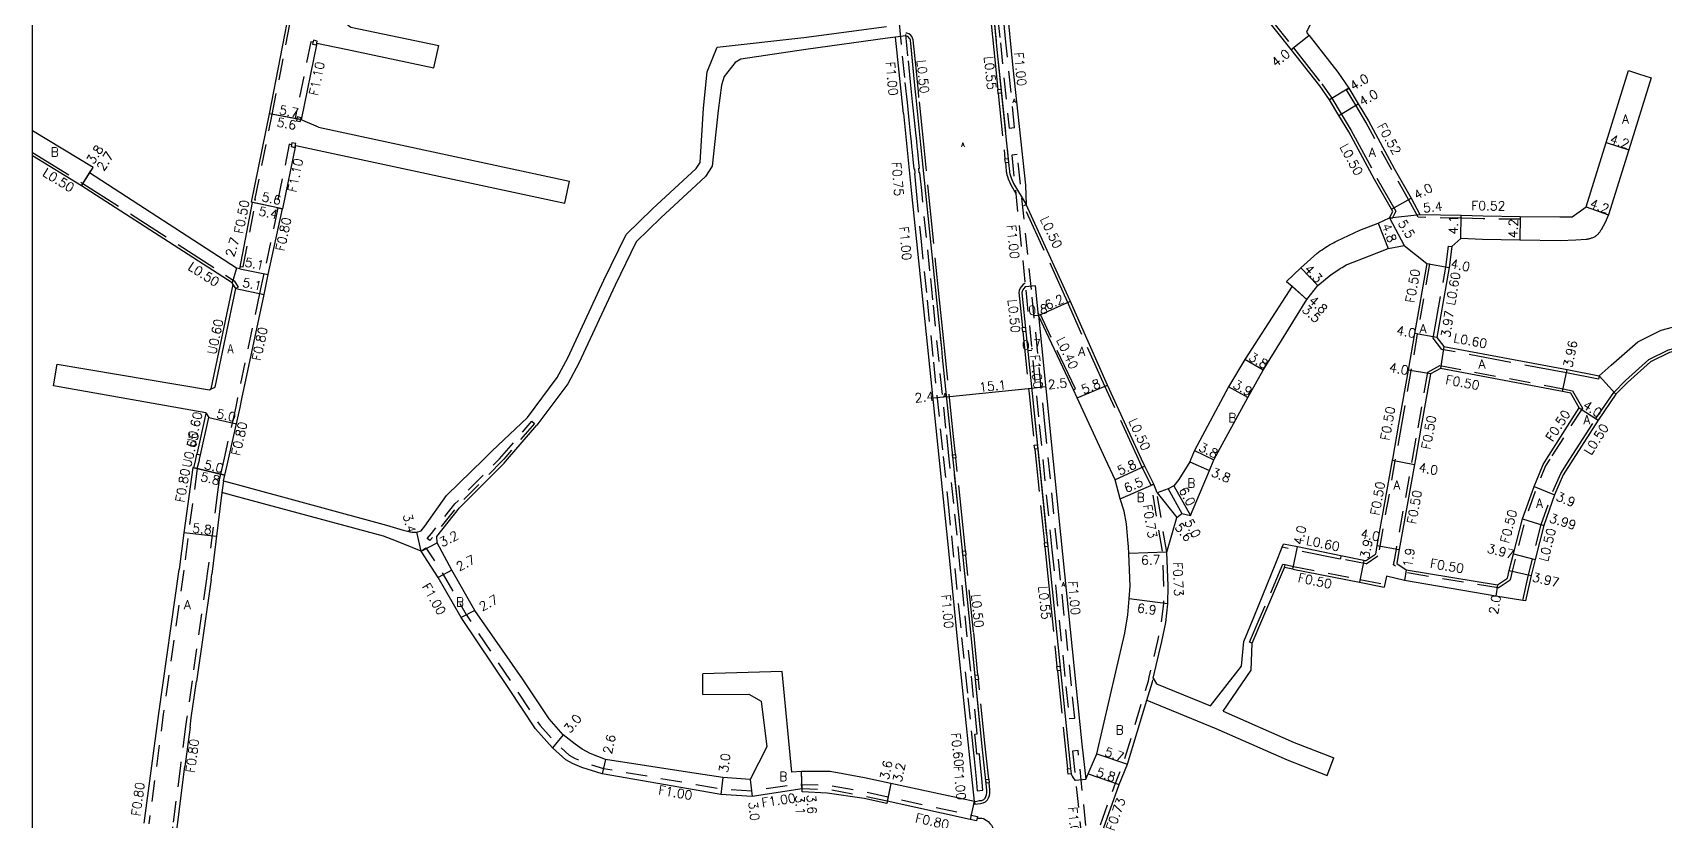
# Model space of a CAD drawing. Header units: metres. Extents: x -12000 to -11199, y -112201 to -111600.
# Drawn here: x -12000 to -11711.6, y -111910 to -111770.9 of the extents above; entities that cross this region are included whole.
import ezdxf

# ---------------------------------------------------------------- set-up
doc = ezdxf.new("R2010")
doc.units = ezdxf.units.M
doc.header["$LTSCALE"] = 2.5
doc.linetypes.add('22320', pattern=[2.5, 1.5, -1])
doc.linetypes.add('22330', pattern=[4, 3, -1])
for name, color, linetype in [('2101000', 175, 'Continuous'), ('2101001', 1, 'Continuous'), ('2102000', 4, 'Continuous'), ('2102001', 191, 'Continuous'), ('2213000', 3, 'Continuous'), ('2227000', 14, 'Continuous'), ('2231000', 4, 'Continuous'), ('2232000', 120, '22320'), ('2233000', 120, '22330'), ('2235000', 4, 'Continuous'), ('9107000', 139, 'Continuous'), ('9201100', 215, 'Continuous'), ('9201500', 222, 'Continuous'), ('9202100', 82, 'Continuous'), ('9202200', 82, 'Continuous'), ('9203500', 155, 'Continuous'), ('999', 7, 'Continuous')]:
    doc.layers.add(name, color=color, linetype=linetype)
doc.styles.add('Dm_Anotation', font='txt.shx', dxfattribs={"bigfont": 'pscdm.shx'})

msp = doc.modelspace()

# ---------------------------------------------------------------- linework, layer by layer
at = {"layer": '2101000'}
for points in [[(-11963.36, -111812.62), (-11961.14, -111800.89), (-11961.33, -111800.84), (-11958.13, -111785.24), (-11954.24, -111765.2), (-11954.54, -111765.14), (-11951.84, -111751.84), (-11951.15, -111751.98)], [(-11825.74, -111765.47), (-11827.86, -111765.71), (-11826.73, -111777.11), (-11824.52, -111797.82), (-11824.37, -111801.24)], [(-11778.36, -111814.82), (-11775.84, -111812.45), (-11773.04, -111809.91), (-11772.73, -111809.68), (-11772.41, -111809.45), (-11772.09, -111809.23), (-11771.76, -111809.02), (-11771.43, -111808.81), (-11771.1, -111808.6), (-11770.77, -111808.4), (-11770.43, -111808.2), (-11770.09, -111808.01), (-11769.75, -111807.82), (-11769.41, -111807.64), (-11765.42, -111805.81), (-11762.15, -111804.55), (-11760.17, -111803.63), (-11759.6, -111802.46), (-11762.83, -111796.82), (-11767.38, -111788.43), (-11769.12, -111785.5), (-11770.77, -111782.75), (-11772.5, -111780.26), (-11777.55, -111773.87), (-11783.11, -111766.9)], [(-11773.91, -111768.84), (-11774.86, -111770.83), (-11774.43, -111771.37), (-11774.39, -111771.41), (-11769.29, -111777.87), (-11767.33, -111780.7), (-11765.69, -111783.46), (-11763.9, -111786.45), (-11759.33, -111794.89), (-11756.34, -111800.1), (-11754.8, -111802.99), (-11747.48, -111803.16), (-11743.61, -111803.25), (-11737.07, -111803.34), (-11730.07, -111803.44), (-11727.85, -111803.41), (-11725.43, -111801.63), (-11721.85, -111790.32), (-11717.93, -111777.59)], [(-11949.76, -111772.73), (-11952.53, -111786.28), (-11952.63, -111786.26)], [(-11833.52, -111906.67), (-11834.36, -111898.98), (-11836.4, -111879.21), (-11838.04, -111862.43), (-11841.99, -111824.19), (-11843.51, -111809.49), (-11844.59, -111799.33), (-11845.99, -111785.17), (-11846.09, -111785.19), (-11847.5, -111771.69), (-11848.9, -111771.85)], [(-11713.93, -111778.86), (-11717.85, -111791.6), (-11721.48, -111803.05), (-11722.12, -111804.56), (-11722.69, -111805.63), (-11722.7, -111805.65), (-11722.77, -111805.75), (-11722.85, -111805.86), (-11722.92, -111805.96), (-11722.99, -111806.07), (-11723.07, -111806.17), (-11723.15, -111806.27), (-11723.23, -111806.37), (-11723.31, -111806.47), (-11723.4, -111806.56), (-11723.49, -111806.65), (-11723.58, -111806.74), (-11723.68, -111806.81), (-11723.78, -111806.89), (-11723.9, -111806.96), (-11724.01, -111807.03), (-11724.13, -111807.08), (-11724.25, -111807.13), (-11724.38, -111807.18), (-11724.5, -111807.22), (-11724.63, -111807.26), (-11724.75, -111807.29), (-11724.88, -111807.33), (-11725.01, -111807.36), (-11725.14, -111807.38), (-11725.27, -111807.41), (-11725.4, -111807.44), (-11727.25, -111807.55), (-11730.02, -111807.64), (-11737.13, -111807.54), (-11743.73, -111807.45), (-11747.57, -111807.26), (-11749.12, -111808.68), (-11749.64, -111812.39), (-11751.8, -111824.71), (-11750.58, -111826.3), (-11728.77, -111830.39), (-11723.12, -111831.49)], [(-11963.36, -111812.62), (-11963.94, -111812.5), (-11989.92, -111795.66), (-11989.32, -111794.74), (-12000, -111788.21)], [(-11991.38, -111797.93), (-12000, -111792.67)], [(-11953.56, -111790.82), (-11955.86, -111802.02)], [(-11967.76, -111833.5), (-11964.09, -111816.09), (-11964.55, -111815.37), (-11964.74, -111815.08), (-11991.38, -111797.93)], [(-11965.36, -111846.23), (-11963.33, -111837.13), (-11963, -111835.56), (-11959.1, -111817.14), (-11958.36, -111813.62), (-11955.86, -111802.02)], [(-11803.98, -111846.23), (-11810.03, -111833.14), (-11816.6, -111818.25), (-11824.37, -111801.24)], [(-11791.17, -111846.23), (-11785.21, -111835.36), (-11782.47, -111830.51), (-11774.78, -111818.03), (-11772.86, -111815.54), (-11770.48, -111813.63), (-11770.21, -111813.44), (-11769.94, -111813.25), (-11769.67, -111813.06), (-11769.39, -111812.88), (-11769.11, -111812.7), (-11768.83, -111812.52), (-11768.55, -111812.35), (-11768.26, -111812.19), (-11767.98, -111812.03), (-11767.68, -111811.87), (-11767.62, -111811.84), (-11763.7, -111810.29), (-11760.42, -111809.03), (-11757.56, -111808.47)], [(-11757.56, -111808.47), (-11753.57, -111811.64), (-11755.74, -111824.02), (-11756.87, -111830.49), (-11758.55, -111840.03), (-11759.66, -111846.23)], [(-11778.36, -111814.82), (-11777.39, -111815.69), (-11785.76, -111828.6), (-11788.61, -111833.44), (-11794.65, -111844.67), (-11795.28, -111846.23)], [(-11822.23, -111820.86), (-11818.32, -111859.55), (-11814.56, -111896.55), (-11813.82, -111902.73)], [(-11810.37, -111846.23), (-11815.37, -111835.39), (-11816.05, -111833.96), (-11822.23, -111820.86)], [(-11732.43, -111846.23), (-11726.65, -111837.18), (-11728.14, -111834.58), (-11729.57, -111834.27), (-11751.18, -111830.22), (-11752.93, -111831.18), (-11754.61, -111840.75), (-11755.59, -111846.23)], [(-11720.14, -111834.76), (-11723.28, -111839.34), (-11727.68, -111846.23)], [(-11970.48, -111846.23), (-11970.32, -111845.46), (-11968.84, -111838.88)], [(-11727.68, -111846.23), (-11729.45, -111848.99), (-11731, -111852.51), (-11732.87, -111857.94), (-11734.41, -111863.95), (-11735.12, -111866.75), (-11736.11, -111871.27), (-11736.61, -111871.19), (-11741.39, -111870.4)], [(-11777.23, -111865.65), (-11778.72, -111865.34)], [(-11968.47, -111867.48), (-11971.03, -111885.51)], [(-11777.23, -111865.65), (-11765.48, -111867.97), (-11761.1, -111868.83)], [(-11741.39, -111870.4), (-11757.5, -111867.65), (-11760.71, -111866.87), (-11761.1, -111868.83)], [(-11972.16, -111893.56), (-11973.08, -111900.51)], [(-11974.86, -111913.78), (-11974.46, -111911.27), (-11973.08, -111900.51)]]:
    msp.add_lwpolyline(points, dxfattribs=at)
at = {"layer": '2101000', "flags": 128}
for points in [[(-11971.66, -111847.69), (-11973.27, -111859.24), (-11974.08, -111865.72)], [(-11971.66, -111847.69), (-11971.52, -111847.73), (-11970.89, -111847.88), (-11970.52, -111846.43), (-11970.48, -111846.23)], [(-11966.26, -111850.03), (-11965.6, -111847.29), (-11965.36, -111846.23)], [(-11813.82, -111902.73), (-11811.88, -111898.3), (-11808.55, -111883.77), (-11806.93, -111876.97), (-11806.4, -111873.75), (-11806.18, -111870.87), (-11806.01, -111868.68), (-11806.24, -111862.89), (-11806.3, -111861.71), (-11806.39, -111860.45), (-11806.63, -111857.63), (-11807.08, -111855.4), (-11807.76, -111853.23), (-11808.68, -111849.89), (-11810.37, -111846.23)], [(-11801.26, -111852.17), (-11801.8, -111850.63), (-11803.42, -111847.46), (-11803.98, -111846.23)], [(-11795.28, -111846.23), (-11795.48, -111846.72), (-11797.39, -111849.84), (-11798.31, -111850.93), (-11799.28, -111851.46), (-11801.26, -111852.17)], [(-11799.54, -111862.68), (-11797.73, -111856.52), (-11796.86, -111855.83), (-11795.36, -111856.16), (-11791.98, -111848.2), (-11791.23, -111846.33), (-11791.17, -111846.23)], [(-11759.66, -111846.23), (-11759.69, -111846.43), (-11762.39, -111861.5), (-11762.66, -111863.03)], [(-11755.59, -111846.23), (-11755.75, -111847.14), (-11758.45, -111862.2), (-11758.75, -111863.87), (-11758.89, -111864.66), (-11757.23, -111865.78), (-11741.05, -111868.43)], [(-11739.31, -111867.26), (-11738.99, -111865.87), (-11738.25, -111862.96), (-11736.68, -111856.77), (-11734.61, -111851.03), (-11733.02, -111847.15), (-11732.43, -111846.23)], [(-11966.26, -111850.03), (-11963.87, -111850.69), (-11937.47, -111857.87), (-11934.5, -111858.76), (-11932.96, -111859.15), (-11932.09, -111859.14), (-11931.34, -111858.88)], [(-11966.53, -111852.13), (-11968.33, -111866.53)], [(-11882.73, -111904.69), (-11899.32, -111901.83), (-11902.95, -111900.7), (-11904.55, -111900), (-11905.77, -111899.31), (-11908.13, -111897.21), (-11911.11, -111893.86), (-11915.85, -111886.76), (-11924.23, -111874.21), (-11928.3, -111867.1), (-11931.32, -111862.45), (-11934.83, -111861.07), (-11936.45, -111860.41), (-11937.96, -111859.81), (-11964.43, -111852.71), (-11966.53, -111852.13)], [(-11882.73, -111901.75), (-11898.72, -111899.3), (-11901.44, -111898.23), (-11902.85, -111897.47), (-11904.13, -111896.58), (-11906.21, -111894.91), (-11908.68, -111892.11), (-11913.39, -111885.05), (-11921.85, -111872.93), (-11925.91, -111865.85), (-11928.48, -111860.98)], [(-11764.4, -111864.21), (-11768.75, -111863.31), (-11776.43, -111861.73), (-11778.89, -111861.22)], [(-11801.93, -111884.89), (-11800.4, -111878.46), (-11799.73, -111875.08), (-11799.34, -111871.76), (-11799.31, -111868.62), (-11799.54, -111862.68)], [(-11764.4, -111864.21), (-11762.66, -111863.03)], [(-11980.26, -111910.53), (-11977.7, -111891.15), (-11974.08, -111865.72)], [(-11968.47, -111867.48), (-11968.33, -111866.53)], [(-11741.05, -111868.43), (-11739.31, -111867.26)], [(-11972.16, -111893.56), (-11971.95, -111891.93), (-11971.03, -111885.51)], [(-11812.45, -111916.25), (-11807.93, -111903.69), (-11806.46, -111900.07), (-11803.05, -111888.78)], [(-11873.15, -111902.83), (-11878.01, -111902.47), (-11882.73, -111901.75)], [(-11833.52, -111906.67), (-11848.29, -111903.51), (-11852.96, -111902.52), (-11859.06, -111901.41), (-11864.11, -111901.39), (-11865.81, -111901.5)], [(-11833.17, -111910.12), (-11834.26, -111909.89), (-11848.95, -111906.64), (-11849.04, -111907.03), (-11853.02, -111906.19), (-11859.56, -111905.19), (-11863.96, -111904.98), (-11863.98, -111904.48), (-11872.8, -111905.81), (-11878.37, -111905.44), (-11882.73, -111904.69)]]:
    msp.add_lwpolyline(points, dxfattribs=at)
at = {"layer": '2101001'}
msp.add_lwpolyline([(-11717.93, -111777.59), (-11716.16, -111778.15), (-11713.93, -111778.86)], dxfattribs=at)
at = {"layer": '2102000'}
for points in [[(-11948.46, -111766.35), (-11943.76, -111769.9), (-11928.23, -111773.17)], [(-11882.73, -111794.91), (-11882.71, -111794.89), (-11882.02, -111793.81), (-11881.42, -111784.24), (-11880.76, -111777.81), (-11878.99, -111773.46), (-11863.66, -111771.73), (-11849.07, -111769.79)], [(-11949.76, -111772.73), (-11949.75, -111772.73), (-11944.32, -111773.87), (-11929.06, -111777.09)], [(-11848.9, -111771.85), (-11863.36, -111773.87), (-11874.82, -111775.56), (-11875.8, -111776.17), (-11877.78, -111778.65), (-11878.25, -111780.18), (-11878.84, -111784.67), (-11879.9, -111794.5), (-11881.04, -111796.29), (-11882.73, -111797.84)], [(-11949.47, -111787.61), (-11905.12, -111797.1)], [(-11953.56, -111790.82), (-11953.48, -111790.84), (-11905.96, -111801.01)], [(-11912.55, -111838.85), (-11907.26, -111831.78), (-11905.41, -111828.31), (-11899.01, -111814.59), (-11895.07, -111806.55), (-11890.45, -111802.02), (-11882.73, -111794.91)], [(-11882.73, -111797.84), (-11888.96, -111803.59), (-11893.3, -111807.83), (-11897.06, -111815.52), (-11903.48, -111829.27), (-11905.43, -111832.94), (-11910.9, -111840.24)], [(-11723.12, -111831.49), (-11720.97, -111829.6), (-11716.3, -111825.49), (-11712.16, -111823.44), (-11709.24, -111822.65)], [(-11708.48, -111826.82), (-11710.68, -111827.4), (-11714.05, -111829.06), (-11718.11, -111832.67), (-11720.14, -111834.76)], [(-11995.65, -111829.42), (-11968.76, -111833.97), (-11968.44, -111833.82), (-11967.76, -111833.5)], [(-11969.4, -111838.05), (-11996.34, -111833.25)], [(-11969.4, -111838.05), (-11968.84, -111838.88)], [(-11920.26, -111846.23), (-11918.83, -111844.84), (-11912.55, -111838.85)], [(-11916.07, -111846.23), (-11910.9, -111840.24)]]:
    msp.add_lwpolyline(points, dxfattribs=at)
at = {"layer": '2102000', "flags": 128}
for points in [[(-11949.47, -111787.61), (-11952.63, -111786.26)], [(-11931.34, -111858.88), (-11930.7, -111858.09), (-11926.84, -111852.62), (-11920.26, -111846.23)], [(-11928.48, -111860.98), (-11928.54, -111859.87), (-11924.53, -111854.83), (-11916.67, -111846.92), (-11916.07, -111846.23)], [(-11791.78, -111889.81), (-11786.33, -111882.76), (-11785.92, -111878.43), (-11784.11, -111874.03), (-11780.26, -111864.58), (-11779.12, -111861.79), (-11778.89, -111861.22)], [(-11789.55, -111890.72), (-11784.61, -111883.51), (-11784.44, -111878.74), (-11782.72, -111874.72), (-11778.72, -111865.34)], [(-11865.81, -111901.5), (-11867.52, -111883.73), (-11881.55, -111884.12)], [(-11801.93, -111884.89), (-11801.38, -111885.88), (-11791.78, -111889.81)], [(-11881.53, -111887.78), (-11873.38, -111887.75), (-11871.22, -111888.97), (-11870.24, -111897.01), (-11873.15, -111902.83)], [(-11803.05, -111888.78), (-11790.85, -111893.78), (-11778.28, -111899.33), (-11771.21, -111902.08)], [(-11789.55, -111890.72), (-11777, -111896.26), (-11770.01, -111898.99)]]:
    msp.add_lwpolyline(points, dxfattribs=at)
at = {"layer": '2102001'}
for points in [[(-11929.06, -111777.09), (-11928.23, -111773.17)], [(-11905.96, -111801.01), (-11905.12, -111797.1)], [(-11996.34, -111833.25), (-11995.65, -111829.42)]]:
    msp.add_lwpolyline(points, dxfattribs=at)
at = {"layer": '2102001', "flags": 128}
for points in [[(-11881.53, -111887.78), (-11881.55, -111884.12)], [(-11771.21, -111902.08), (-11770.01, -111898.99)]]:
    msp.add_lwpolyline(points, dxfattribs=at)
at = {"layer": '2213000'}
for points in [[(-11830.19, -111767.62), (-11829.56, -111773.86), (-11827.45, -111794.43), (-11827.36, -111795.38), (-11827.35, -111795.49), (-11827.33, -111795.61), (-11827.27, -111795.83), (-11827.16, -111796.16), (-11827.03, -111796.54), (-11826.6, -111797.55), (-11824.37, -111801.24), (-11824.37, -111801.24)], [(-11833.52, -111906.67), (-11833.06, -111906.61), (-11832.61, -111906.54), (-11832.21, -111906.49), (-11831.89, -111906.35), (-11831.66, -111906.08), (-11831.5, -111905.82), (-11831.38, -111905.52), (-11831.32, -111905.17), (-11831.32, -111904.68), (-11832.15, -111896.95), (-11834.19, -111876.79), (-11836.05, -111858.38), (-11837.73, -111842.28), (-11839.16, -111828.3), (-11839.32, -111826.6), (-11840.19, -111818.16), (-11843.01, -111790.63), (-11843.85, -111782.4), (-11843.92, -111781.36), (-11844.1, -111779.62), (-11844.85, -111772.25), (-11844.91, -111772.07), (-11845.04, -111771.85), (-11845.19, -111771.68), (-11845.37, -111771.57), (-11845.63, -111771.47)], [(-11824.5, -111815.79), (-11824.58, -111815.8), (-11824.86, -111816.12), (-11825, -111816.3), (-11825.12, -111816.57), (-11825.17, -111816.82), (-11823.35, -111834.65), (-11819.8, -111869.16), (-11816.57, -111900.85), (-11816.44, -111901.81), (-11816.38, -111901.98), (-11816.32, -111902.11), (-11816.26, -111902.21), (-11816.06, -111902.54), (-11815.77, -111902.94), (-11815.65, -111902.93)]]:
    msp.add_lwpolyline(points, dxfattribs=at)
at = {"layer": '2227000'}
for points in [[(-11830.19, -111767.62), (-11829.71, -111772.37)], [(-11844.1, -111779.62), (-11844.8, -111772.75)], [(-11829.33, -111776.07), (-11828.07, -111788.38)], [(-11827.76, -111791.38), (-11827.45, -111794.43)], [(-11825.17, -111816.82), (-11823.35, -111834.65), (-11820.77, -111859.73)], [(-11839.32, -111826.6), (-11839.53, -111824.61)], [(-11836.19, -111857.08), (-11837.03, -111849.01)], [(-11832.49, -111893.57), (-11834.19, -111876.79)], [(-11817.91, -111887.7), (-11817.4, -111892.72)]]:
    msp.add_lwpolyline(points, dxfattribs=at)
at = {"layer": '2231000'}
for points in [[(-11968.44, -111833.82), (-11964.55, -111815.37)], [(-11970.9, -111845.34), (-11969.3, -111838.19)], [(-11971.14, -111846.23), (-11970.95, -111845.33), (-11970.9, -111845.34), (-11970.32, -111845.46)]]:
    msp.add_lwpolyline(points, dxfattribs=at)
at = {"layer": '2231000', "flags": 128}
msp.add_lwpolyline([(-11970.89, -111847.88), (-11971.52, -111847.73), (-11971.16, -111846.28), (-11971.14, -111846.23)], dxfattribs=at)
at = {"layer": '2232000'}
for points in [[(-11963.27, -111812.18), (-11962.78, -111812.27), (-11960.56, -111800.5), (-11960.74, -111800.46), (-11957.64, -111785.34), (-11953.66, -111764.81), (-11953.95, -111764.75), (-11951.45, -111752.43), (-11950.76, -111752.57), (-11950.38, -111750.7)], [(-11846.85, -111769.27), (-11846.28, -111775.07), (-11845.81, -111779.71), (-11845.44, -111783.24), (-11845.05, -111786.96), (-11844.88, -111788.7), (-11844.73, -111790.17), (-11844.65, -111791.05), (-11844.56, -111791.99), (-11844.34, -111793.91), (-11844.23, -111794.93), (-11844.12, -111794.92), (-11844.05, -111795.76), (-11844.15, -111795.77), (-11843.85, -111798.87), (-11843.02, -111807.17), (-11842.4, -111813.08), (-11841.88, -111818.16), (-11840.78, -111829.07), (-11840.17, -111834.94), (-11839.56, -111840.87), (-11839.04, -111845.73), (-11838.18, -111854.17), (-11837.6, -111859.78), (-11837.02, -111865.51), (-11836.33, -111872.31), (-11835.79, -111877.72), (-11835.16, -111883.8), (-11834.68, -111888.4), (-11834.09, -111894.22), (-11833.79, -111897.01), (-11833.58, -111899.15), (-11833.23, -111902.71), (-11833.02, -111904.8), (-11832.02, -111904.7), (-11832.23, -111902.61), (-11832.59, -111899.05), (-11832.66, -111898.3), (-11833.08, -111898.34), (-11833.22, -111896.95), (-11833.45, -111894.77), (-11833.03, -111894.75), (-11833.1, -111894.12), (-11833.68, -111888.3), (-11834.17, -111883.7), (-11834.8, -111877.62), (-11835.34, -111872.21), (-11836.03, -111865.41), (-11836.6, -111859.68), (-11837.18, -111854.07), (-11838.04, -111845.63), (-11838.56, -111840.77), (-11839.17, -111834.83), (-11839.79, -111828.97), (-11840.88, -111818.06), (-11841.4, -111812.98), (-11842.03, -111807.07), (-11842.85, -111798.77), (-11843.16, -111795.67), (-11843.28, -111795.68), (-11843.35, -111794.85), (-11843.24, -111794.83), (-11843.34, -111793.8), (-11843.56, -111791.88), (-11843.66, -111790.95), (-11843.73, -111790.07), (-11843.89, -111788.6), (-11844.06, -111786.86), (-11844.45, -111783.13), (-11844.82, -111779.61), (-11845.29, -111774.97), (-11845.86, -111769.17)], [(-11950.44, -111772.59), (-11950.84, -111772.51), (-11953.61, -111786.08), (-11953.32, -111786.13)], [(-11737.07, -111803.34), (-11737.08, -111803.86), (-11743.62, -111803.77), (-11747.49, -111803.68), (-11755.12, -111803.51), (-11756.79, -111800.36), (-11759.78, -111795.15), (-11764.36, -111786.71), (-11766.13, -111783.72), (-11767.77, -111780.98), (-11767.78, -111780.97), (-11767.33, -111780.7)], [(-11954.25, -111790.68), (-11954.64, -111790.6), (-11956.93, -111801.79), (-11955.86, -111802.02)], [(-11956.64, -111801.85), (-11959.14, -111813.45), (-11959.88, -111816.98), (-11963.78, -111835.39), (-11964.11, -111836.96), (-11966.14, -111846.05), (-11966.38, -111847.11), (-11967.05, -111849.88), (-11967.33, -111852.03), (-11969.13, -111866.43), (-11969.26, -111867.37), (-11971.83, -111885.39), (-11972.74, -111891.82), (-11972.96, -111893.46), (-11973.88, -111900.41), (-11975.25, -111911.15), (-11975.65, -111913.66), (-11976.14, -111916.72)], [(-11753.57, -111811.64), (-11753.07, -111811.73), (-11755.25, -111824.1), (-11756.38, -111830.58), (-11758.05, -111840.12), (-11759.15, -111846.23)], [(-11755.1, -111840.67), (-11753.38, -111830.86), (-11751.26, -111829.7), (-11729.47, -111833.78), (-11727.81, -111834.13), (-11726.07, -111837.2), (-11731.84, -111846.23)], [(-11917.53, -111846.23), (-11917.48, -111846.17), (-11911.74, -111839.54), (-11911.29, -111839.93)], [(-11911.29, -111839.93), (-11916.73, -111846.23)], [(-11756.1, -111846.23), (-11755.1, -111840.67)], [(-11778.72, -111865.34), (-11778.62, -111864.85), (-11777.14, -111865.16), (-11765.39, -111867.47), (-11761, -111868.34)]]:
    msp.add_lwpolyline(points, dxfattribs=at)
for points in [[(-11829.43, -111768), (-11828.95, -111772.68), (-11827.42, -111787.77), (-11826.43, -111787.67), (-11827.97, -111772.58), (-11828.45, -111767.9)], [(-11815.79, -111891.95), (-11816.37, -111886.26), (-11818.86, -111862.12), (-11821.09, -111839.98), (-11823.45, -111816.28), (-11825.97, -111792.41), (-11826.95, -111792.51), (-11824.44, -111816.39), (-11822.08, -111840.08), (-11819.85, -111862.22), (-11817.36, -111886.37), (-11816.77, -111892.05)], [(-11806.91, -111978.77), (-11807.99, -111968.11), (-11810.92, -111939.31), (-11812.55, -111923.37), (-11815.2, -111897.7), (-11816.18, -111897.81), (-11813.54, -111923.47), (-11811.91, -111939.41), (-11808.98, -111968.21), (-11807.89, -111978.87)]]:
    msp.add_lwpolyline(points, close=True, dxfattribs=at)
at = {"layer": '2232000', "flags": 128}
for points in [[(-11970.89, -111847.88), (-11972.47, -111859.35), (-11973.28, -111865.82)], [(-11916.73, -111846.23), (-11917.04, -111846.58), (-11924.9, -111854.5), (-11929.05, -111859.71), (-11929.81, -111860.6), (-11930.27, -111860.21), (-11929.51, -111859.33), (-11925.35, -111854.1), (-11917.53, -111846.23)], [(-11759.15, -111846.23), (-11759.2, -111846.52), (-11761.89, -111861.59), (-11762.2, -111863.32)], [(-11740.93, -111868.96), (-11757.42, -111866.25), (-11759.44, -111864.89), (-11759.24, -111863.79), (-11758.94, -111862.11), (-11756.25, -111847.05), (-11756.1, -111846.23)], [(-11731.84, -111846.23), (-11732.57, -111847.38), (-11734.14, -111851.21), (-11736.21, -111856.92), (-11737.77, -111863.08), (-11738.51, -111865.99), (-11738.86, -111867.56)], [(-11966.26, -111850.03), (-11966.53, -111852.13)], [(-11812.45, -111916.25), (-11813.13, -111916), (-11808.61, -111903.43), (-11807.15, -111899.82), (-11803.75, -111888.57), (-11802.79, -111885.37), (-11802.64, -111884.72), (-11801.11, -111878.3), (-11800.45, -111874.96), (-11800.07, -111871.71), (-11800.04, -111868.63), (-11800.27, -111862.75), (-11801.99, -111852.29), (-11801.26, -111852.17)], [(-11799.54, -111862.68), (-11801.26, -111852.17)], [(-11931.32, -111862.45), (-11930.48, -111861.9), (-11927.44, -111866.58), (-11923.38, -111873.68), (-11915.02, -111886.21), (-11910.32, -111893.25), (-11907.42, -111896.5), (-11905.18, -111898.49), (-11904.1, -111899.11), (-11902.6, -111899.76), (-11899.08, -111900.86), (-11882.73, -111903.68)], [(-11764.29, -111864.74), (-11768.85, -111863.8)], [(-11764.29, -111864.74), (-11762.2, -111863.32)], [(-11973.28, -111865.82), (-11976.9, -111891.26), (-11979.47, -111910.62)], [(-11740.93, -111868.96), (-11738.86, -111867.56)], [(-11803.05, -111888.78), (-11802.08, -111885.56), (-11801.93, -111884.89)], [(-11882.73, -111903.68), (-11878.26, -111904.45), (-11872.85, -111904.8), (-11864.13, -111903.49), (-11864.1, -111903.69)], [(-11863.98, -111904.48), (-11864.1, -111903.69), (-11864.03, -111903.68), (-11859.28, -111903.81), (-11853.42, -111904.88), (-11848.78, -111905.86), (-11834.09, -111909.11), (-11833, -111909.34), (-11833.17, -111910.12)], [(-11848.95, -111906.64), (-11853.58, -111905.67), (-11859.36, -111904.6), (-11863.98, -111904.48)]]:
    msp.add_lwpolyline(points, dxfattribs=at)
at = {"layer": '2233000'}
for points in [[(-11789.03, -111760.46), (-11788.72, -111760.07), (-11786.33, -111761.97), (-11782.71, -111766.59), (-11777.16, -111773.55), (-11772.1, -111779.96), (-11770.35, -111782.47), (-11768.69, -111785.25), (-11766.95, -111788.18), (-11762.39, -111796.58), (-11759.04, -111802.44), (-11759.67, -111803.74), (-11760.17, -111803.63)], [(-11827.86, -111765.71), (-11827.9, -111765.36), (-11828.46, -111765.43), (-11828.71, -111765.47), (-11828.96, -111765.52), (-11829.2, -111765.6), (-11829.41, -111765.7), (-11829.62, -111765.82), (-11829.78, -111765.94), (-11829.97, -111766.11), (-11830.12, -111766.28), (-11830.26, -111766.44), (-11830.4, -111766.64), (-11830.58, -111767.01), (-11830.69, -111767.3), (-11830.74, -111767.61), (-11830.1, -111773.92), (-11829.38, -111780.92)], [(-11836.89, -111845.39), (-11837.22, -111842.23), (-11838.65, -111828.25), (-11838.81, -111826.56), (-11838.99, -111824.82), (-11839.68, -111818.11), (-11841, -111805.26), (-11842.5, -111790.58), (-11843.34, -111782.35), (-11843.41, -111781.31), (-11843.59, -111779.57), (-11843.79, -111777.67), (-11844.34, -111772.14), (-11844.45, -111771.85), (-11844.62, -111771.55), (-11844.85, -111771.29), (-11845.14, -111771.1), (-11845.51, -111770.97), (-11845.68, -111770.98)], [(-11829.31, -111781.64), (-11828.13, -111793.16)], [(-12000, -111792.08), (-11991.11, -111797.51), (-11964.38, -111814.72), (-11964.13, -111815.1), (-11963.67, -111815.82), (-11964.09, -111816.09)], [(-11828.05, -111793.89), (-11827.99, -111794.48), (-11827.91, -111795.43), (-11827.89, -111795.57), (-11827.86, -111795.73), (-11827.79, -111795.98), (-11827.68, -111796.33), (-11827.54, -111796.74), (-11827.1, -111797.76), (-11826.23, -111799.33)], [(-11804.53, -111846.23), (-11810.49, -111833.34), (-11817.06, -111818.46), (-11824.82, -111801.45), (-11824.37, -111801.24)], [(-11723.12, -111831.49), (-11723.23, -111832.08), (-11728.88, -111830.98), (-11750.92, -111826.84), (-11752.43, -111824.86), (-11750.23, -111812.3), (-11749.71, -111808.6), (-11749.12, -111808.68)], [(-11824.57, -111815.12), (-11824.89, -111815.4), (-11825.25, -111815.8), (-11825.43, -111816.04), (-11825.6, -111816.42), (-11825.68, -111816.79), (-11825.04, -111823)], [(-11816.05, -111833.96), (-11815.69, -111833.79), (-11821.87, -111820.68), (-11822.23, -111820.86)], [(-11825, -111823.74), (-11823.88, -111834.71), (-11822.95, -111843.73)], [(-11728.28, -111846.23), (-11723.7, -111839.06), (-11720.53, -111834.44), (-11718.46, -111832.31), (-11714.33, -111828.64), (-11710.85, -111826.93), (-11708.61, -111826.33), (-11708.48, -111826.82)], [(-11728.28, -111846.23), (-11723.7, -111839.06), (-11723.28, -111839.34)], [(-11822.87, -111844.47), (-11821.17, -111861.01)], [(-11835.13, -111862.41), (-11835.54, -111858.33), (-11836.82, -111846.02)], [(-11821.1, -111861.73), (-11820.33, -111869.22), (-11818.94, -111882.84)], [(-11832.91, -111884.33), (-11833.68, -111876.74), (-11835.05, -111863.2)], [(-11831.01, -111902.76), (-11831.64, -111896.9), (-11832.83, -111885.14)], [(-11818.86, -111883.63), (-11817.1, -111900.92)], [(-11833.52, -111906.67), (-11833.47, -111907.18), (-11832.99, -111907.12), (-11832.48, -111907.04), (-11831.98, -111906.95), (-11831.56, -111906.74), (-11831.24, -111906.38), (-11831.03, -111906.04), (-11830.89, -111905.66), (-11830.8, -111905.22), (-11830.8, -111904.65), (-11830.93, -111903.42)], [(-11833.06, -111909.62), (-11832.61, -111909.61), (-11832.24, -111909.63), (-11831.9, -111909.69), (-11831.45, -111909.98), (-11831.12, -111910.25), (-11830.83, -111910.58), (-11830.54, -111910.87), (-11830.33, -111911.22), (-11830.15, -111911.64), (-11830.05, -111912.05), (-11829.99, -111912.84), (-11829.94, -111913.32)]]:
    msp.add_lwpolyline(points, dxfattribs=at)
at = {"layer": '2233000', "flags": 128}
for points in [[(-11801.8, -111850.63), (-11802.27, -111850.83), (-11803.87, -111847.67), (-11804.53, -111846.23)], [(-11736.61, -111871.19), (-11735.61, -111866.63), (-11734.89, -111863.82), (-11733.35, -111857.79), (-11731.47, -111852.32), (-11729.89, -111848.76), (-11728.28, -111846.23)], [(-11729.89, -111848.76), (-11728.28, -111846.23)], [(-11768.75, -111863.31), (-11768.85, -111863.8), (-11768.87, -111863.9), (-11776.55, -111862.32), (-11779.12, -111861.79)], [(-11784.44, -111878.74), (-11784.9, -111878.55), (-11783.18, -111874.53), (-11779.02, -111864.77), (-11778.62, -111864.85)]]:
    msp.add_lwpolyline(points, dxfattribs=at)
at = {"layer": '2235000', "flags": 128}
for points in [[(-11950.37, -111772.25), (-11950.51, -111772.93), (-11949.82, -111773.07), (-11949.68, -111772.39)], [(-11952.7, -111786.6), (-11952.56, -111785.92), (-11953.24, -111785.78), (-11953.38, -111786.46)], [(-11954.18, -111790.34), (-11954.32, -111791.03), (-11953.63, -111791.17), (-11953.49, -111790.48)]]:
    msp.add_lwpolyline(points, close=True, dxfattribs=at)
at = {"layer": '2235000'}
for points in [[(-11828.77, -111781.58), (-11829.31, -111781.64), (-11829.38, -111780.92), (-11828.84, -111780.86)], [(-11827.51, -111793.84), (-11828.05, -111793.89), (-11828.13, -111793.16), (-11827.59, -111793.11)], [(-11824.47, -111823.69), (-11825, -111823.74), (-11825.08, -111823), (-11824.55, -111822.94)], [(-11822.34, -111844.41), (-11822.87, -111844.47), (-11822.95, -111843.73), (-11822.42, -111843.67)], [(-11837.4, -111845.44), (-11836.89, -111845.39), (-11836.82, -111846.02), (-11837.33, -111846.07)], [(-11835.64, -111862.46), (-11835.13, -111862.41), (-11835.05, -111863.2), (-11835.56, -111863.25)], [(-11820.57, -111861.67), (-11821.1, -111861.73), (-11821.17, -111861.01), (-11820.64, -111860.95)], [(-11818.33, -111883.57), (-11818.86, -111883.63), (-11818.94, -111882.84), (-11818.41, -111882.79)], [(-11833.42, -111884.38), (-11832.91, -111884.33), (-11832.83, -111885.14), (-11833.34, -111885.2)], [(-11831.52, -111902.81), (-11831.01, -111902.76), (-11830.93, -111903.42), (-11831.44, -111903.48)], [(-11816.44, -111901.79), (-11816.98, -111901.86), (-11817.1, -111900.92), (-11816.57, -111900.85)]]:
    msp.add_lwpolyline(points, close=True, dxfattribs=at)
at = {"layer": '9107000'}
for points in [[(-11830.19, -111767.62), (-11829.56, -111773.86), (-11827.45, -111794.43), (-11827.36, -111795.38), (-11827.35, -111795.49), (-11827.33, -111795.61), (-11827.27, -111795.83), (-11827.16, -111796.16), (-11827.03, -111796.54), (-11826.6, -111797.55), (-11824.37, -111801.24), (-11824.37, -111801.24)], [(-11833.52, -111906.67), (-11833.06, -111906.61), (-11832.61, -111906.54), (-11832.21, -111906.49), (-11831.89, -111906.35), (-11831.66, -111906.08), (-11831.5, -111905.82), (-11831.38, -111905.52), (-11831.32, -111905.17), (-11831.32, -111904.68), (-11832.15, -111896.95), (-11834.19, -111876.79), (-11836.05, -111858.38), (-11837.73, -111842.28), (-11839.16, -111828.3), (-11839.32, -111826.6), (-11840.19, -111818.16), (-11843.01, -111790.63), (-11843.85, -111782.4), (-11843.92, -111781.36), (-11844.1, -111779.62), (-11844.85, -111772.25), (-11844.91, -111772.07), (-11845.04, -111771.85), (-11845.19, -111771.68), (-11845.37, -111771.57), (-11845.63, -111771.47), (-11847.5, -111771.69)], [(-11822.23, -111820.86), (-11822.73, -111815.59), (-11824.5, -111815.79), (-11824.58, -111815.8), (-11824.86, -111816.12), (-11825, -111816.3), (-11825.12, -111816.57), (-11825.17, -111816.82), (-11823.35, -111834.65), (-11819.8, -111869.16), (-11816.57, -111900.85), (-11816.44, -111901.81), (-11816.38, -111901.98), (-11816.32, -111902.11), (-11816.26, -111902.21), (-11816.06, -111902.54), (-11815.77, -111902.94), (-11815.65, -111902.93), (-11813.82, -111902.73)]]:
    msp.add_lwpolyline(points, dxfattribs=at)
at = {"layer": '9201100'}
for points in [[(-11777.55, -111773.87), (-11774.43, -111771.37)], [(-11767.33, -111780.7), (-11770.77, -111782.75)], [(-11769.12, -111785.5), (-11765.69, -111783.46)], [(-11721.85, -111790.32), (-11717.85, -111791.6)], [(-11991.38, -111797.93), (-11989.32, -111794.74)], [(-11991.38, -111797.93), (-11989.92, -111795.66)], [(-11759.83, -111802.06), (-11756.34, -111800.1)], [(-11725.43, -111801.63), (-11721.48, -111803.05)], [(-11762.15, -111804.55), (-11760.42, -111809.03)], [(-11760.17, -111803.63), (-11754.8, -111802.99)], [(-11760.17, -111803.63), (-11757.56, -111808.47)], [(-11747.57, -111807.26), (-11747.48, -111803.16)], [(-11737.07, -111803.34), (-11737.13, -111807.54)], [(-11963.94, -111812.5), (-11964.74, -111815.08)], [(-11963.36, -111812.62), (-11958.36, -111813.62)], [(-11772.86, -111815.54), (-11775.84, -111812.45)], [(-11753.57, -111811.64), (-11749.64, -111812.39)], [(-11964.09, -111816.09), (-11959.1, -111817.14)], [(-11774.78, -111818.03), (-11778.36, -111814.82)], [(-11777.39, -111815.69), (-11774.78, -111818.03)], [(-11822.23, -111820.86), (-11816.56, -111818.35)], [(-11751.8, -111824.71), (-11755.74, -111824.02)], [(-11750.58, -111826.3), (-11751.18, -111830.22)], [(-11782.47, -111830.51), (-11785.76, -111828.6)], [(-11752.93, -111831.18), (-11756.87, -111830.49)], [(-11729.57, -111834.27), (-11728.77, -111830.39)], [(-11815.37, -111835.39), (-11810.03, -111833.14)], [(-11785.21, -111835.36), (-11788.61, -111833.44)], [(-11968.84, -111838.88), (-11963.96, -111839.97)], [(-11726.65, -111837.18), (-11723.28, -111839.34)], [(-11794.65, -111844.67), (-11791.23, -111846.33)]]:
    msp.add_lwpolyline(points, dxfattribs=at)
at = {"layer": '9201100', "flags": 128}
for points in [[(-11952.63, -111786.26), (-11958.13, -111785.24)], [(-11952.53, -111786.28), (-11958.13, -111785.24)], [(-11955.86, -111802.02), (-11961.33, -111800.84)], [(-11955.86, -111802.02), (-11961.14, -111800.89)], [(-11822.23, -111820.86), (-11822.99, -111820.93)], [(-11823.38, -111827.04), (-11824.12, -111827.11)], [(-11838.46, -111835.19), (-11823.45, -111833.66)], [(-11823.45, -111833.66), (-11820.96, -111833.4)], [(-11838.46, -111835.19), (-11840.83, -111835.44)], [(-11966.03, -111849.06), (-11971.66, -111847.69)], [(-11970.89, -111847.88), (-11966.03, -111849.06)], [(-11803.42, -111847.46), (-11808.68, -111849.89)], [(-11795.48, -111846.72), (-11791.98, -111848.2)], [(-11759.69, -111846.43), (-11755.75, -111847.14)], [(-11807.76, -111853.23), (-11801.8, -111850.63)], [(-11798.31, -111850.93), (-11795.36, -111856.16)], [(-11734.61, -111851.03), (-11731, -111852.51)], [(-11801.26, -111852.17), (-11797.73, -111856.52)], [(-11799.28, -111851.46), (-11796.86, -111855.83)], [(-11736.68, -111856.77), (-11732.87, -111857.94)], [(-11967.5, -111859.9), (-11973.27, -111859.24)], [(-11931.32, -111862.45), (-11932.09, -111859.14)], [(-11931.32, -111862.45), (-11928.48, -111860.98)], [(-11777.23, -111865.65), (-11776.43, -111861.73)], [(-11762.39, -111861.5), (-11758.45, -111862.2)], [(-11799.54, -111862.68), (-11806.24, -111862.89)], [(-11764.7, -111864.15), (-11765.48, -111867.97)], [(-11738.25, -111862.96), (-11734.41, -111863.95)], [(-11925.91, -111865.85), (-11928.3, -111867.1)], [(-11757.23, -111865.78), (-11757.5, -111867.65)], [(-11738.99, -111865.87), (-11735.12, -111866.75)], [(-11799.34, -111871.76), (-11806.18, -111870.87)], [(-11741.05, -111868.43), (-11741.39, -111870.4)], [(-11921.85, -111872.93), (-11924.23, -111874.21)], [(-11906.21, -111894.91), (-11908.13, -111897.21)], [(-11898.72, -111899.3), (-11899.32, -111901.83)], [(-11811.88, -111898.3), (-11806.46, -111900.07)], [(-11878.01, -111902.47), (-11878.37, -111905.44)], [(-11873.15, -111902.83), (-11872.8, -111905.81)], [(-11863.96, -111904.98), (-11864.11, -111901.39)], [(-11863.98, -111904.48), (-11864.11, -111901.39)], [(-11813.43, -111901.83), (-11807.93, -111903.69)], [(-11848.29, -111903.51), (-11849.04, -111907.03)], [(-11848.29, -111903.51), (-11848.95, -111906.64)], [(-11833.56, -111906.66), (-11834.26, -111909.89)]]:
    msp.add_lwpolyline(points, dxfattribs=at)
at = {"layer": '9202200'}
msp.add_lwpolyline([(-11723.12, -111831.49), (-11720.14, -111834.76)], dxfattribs=at)
at = {"layer": '9202200', "flags": 128}
msp.add_lwpolyline([(-11966.26, -111850.03), (-11966.53, -111852.13)], dxfattribs=at)
at = {"layer": '999'}
msp.add_lwpolyline([(-12000, -111600), (-11200, -111600), (-11200, -112200), (-12000, -112200)], close=True, dxfattribs=at)

# ---------------------------------------------------------------- texts
at = {"layer": '9201500', "style": 'Dm_Anotation'}
for s, rotation, p in [('4.0', 38.6375, (-11780.25, -111777.05)), ('4.0', 30.7771, (-11766.58, -111781.18)), ('4.0', 30.7858, (-11764.94, -111783.94)), ('5.7', 349.5214, (-11956.53, -111785.28)), ('5.6', 349.5214, (-11956.93, -111787.44)), ('4.2', 342.2363, (-11721.35, -111790.37)), ('3.8', 57.2163, (-11989.24, -111794.28)), ('2.7', 57.2163, (-11987.46, -111795.49)), ('5.6', 347.848, (-11959.63, -111800.62)), ('4.0', 29.2705, (-11755.34, -111800.46)), ('5.4', 347.848, (-11960.17, -111803.14)), ('5.4', 6.7407, (-11754.13, -111802.69)), ('4.2', 340.2118, (-11724.92, -111801.71)), ('4.8', 291.0635, (-11761.56, -111804.93)), ('5.5', 301.1577, (-11758.74, -111804.52)), ('4.1', 88.679, (-11748.11, -111806.57)), ('4.2', 89.1891, (-11737.53, -111807.21)), ('2.7', 72.8891, (-11964.43, -111810.65)), ('5.1', 348.734, (-11962.63, -111812.17)), ('4.3', 313.9713, (-11775.39, -111812.78)), ('4.0', 349.214, (-11749.47, -111812.45)), ('5.1', 348.0491, (-11963.04, -111815.75)), ('0.8', 5.6894, (-11823.93, -111820.77)), ('6.2', 23.8253, (-11820.66, -111819.89)), ('3.5', 318.124, (-11775.77, -111819.99)), ('4.8', 318.124, (-11774.57, -111818.4)), ('3.97', 81.3201, (-11749.48, -111824.85)), ('0.7', 5.8552, (-11825.05, -111826.96)), ('4.0', 350.0513, (-11759.04, -111824.24)), ('3.8', 329.8013, (-11785.2, -111828.63)), ('3.96', 78.3193, (-11727.9, -111830.14)), ('4.0', 350.0519, (-11760.32, -111830.78)), ('15.1', 5.8552, (-11832.61, -111834.34)), ('2.5', 5.7723, (-11820.48, -111833.88)), ('5.8', 22.9029, (-11814.22, -111834.79)), ('3.9', 330.5106, (-11788, -111833.5)), ('2.4', 5.9059, (-11844.01, -111836.24)), ('4.0', 327.4298, (-11726.16, -111837.09)), ('5.0', 347.4095, (-11967.62, -111838.9)), ('3.8', 334.1157, (-11794.04, -111844.64)), ('5.0', 346.4039, (-11969.82, -111847.88)), ('5.8', 24.7882, (-11807.84, -111849.13)), ('3.8', 337.2013, (-11791.83, -111849.13)), ('4.0', 349.8613, (-11755.12, -111848.44)), ('5.8', 346.4039, (-11970.44, -111850.03)), ('6.5', 23.5452, (-11806.68, -111852.2)), ('6.0', 299.4898, (-11797.46, -111851.7)), ('3.9', 337.699, (-11730.89, -111853.42)), ('3.4', 283.0865, (-11934.55, -111856.08)), ('5.0', 298.941, (-11796.48, -111857.33)), ('3.99', 343.0086, (-11732.05, -111857.32)), ('5.8', 353.4719, (-11971.84, -111859.15)), ('3.2', 27.2331, (-11927.59, -111861.78)), ('5.6', 309.1435, (-11798.25, -111858.3)), ('4.0', 78.3601, (-11775.56, -111861.5)), ('4.0', 349.8613, (-11765.38, -111860.13)), ('3.9', 78.3622, (-11763.83, -111863.92)), ('1.9', 81.6217, (-11756.21, -111865.42)), ('3.97', 345.5777, (-11743.05, -111862.68)), ('2.7', 27.675, (-11924.61, -111866.07)), ('6.7', 1.809, (-11804.06, -111864.88)), ('3.97', 347.2296, (-11735.05, -111867.78)), ('2.7', 28.1216, (-11920.55, -111873.14)), ('2.0', 80.2897, (-11741.05, -111873.73)), ('6.9', 352.601, (-11804.86, -111873.28)), ('3.0', 50.2277, (-11905.02, -111894.73)), ('2.6', 76.7669, (-11897.69, -111898.41)), ('5.7', 341.9659, (-11810.66, -111898.59)), ('3.0', 83.017, (-11877.11, -111901.67)), ('3.6', 77.9907, (-11848.72, -111902.98)), ('3.2', 77.9907, (-11846.42, -111903.39)), ('5.8', 341.344, (-11812.16, -111902.15)), ('3.1', 272.5046, (-11865.21, -111905.64)), ('3.6', 272.5046, (-11863.17, -111905.52)), ('3.0', 276.6376, (-11873.49, -111906.79))]:
    msp.add_text(s, height=1.6, rotation=rotation, dxfattribs=at).set_placement(p)
at = {"layer": '9202100', "style": 'Dm_Anotation'}
for s, height, p in [('A', 0.75, (-11826.77, -111783.32, 37.42)), ('A', 1.6, (-11719.06, -111786.96)), ('A', 0.75, (-11835.86, -111791.04, 37.33)), ('B', 1.6, (-11996.82, -111792.79)), ('A', 1.6, (-11763.83, -111792.85)), ('A', 1.6, (-11754.86, -111823.96)), ('Ａ', 1.6, (-11965.86, -111827.68)), ('A', 1.6, (-11815.18, -111827.99)), ('A', 1.6, (-11744.44, -111830.23)), ('A', 0.75, (-11839.04, -111835.33, 37.22)), ('B', 1.6, (-11788.69, -111839.71)), ('A', 1.6, (-11725.91, -111840.07)), ('B', 1.6, (-11795.93, -111851.24)), ('A', 1.6, (-11759.48, -111851.58)), ('B', 1.6, (-11804.89, -111853.79)), ('A', 1.6, (-11734.27, -111854.8)), ('A', 0.75, (-11818.1, -111868.73, 36.74)), ('A', 1.6, (-11973.26, -111872.71)), ('B', 1.6, (-11925.18, -111872.27)), ('B', 1.6, (-11808.57, -111894.84)), ('B', 1.6, (-11868.04, -111903.08))]:
    msp.add_text(s, height=height, dxfattribs=at).set_placement(p)
at = {"layer": '9203500', "style": 'Dm_Anotation'}
for s, rotation, p in [('L0.50', 275.7623, (-11843.73, -111775.78)), ('L0.55', 275.8555, (-11831.84, -111775.11)), ('F1.00', 275.8206, (-11826.53, -111774.42)), ('F1.10', 78.4468, (-11949.58, -111782.12)), ('F1.00', 275.8061, (-11849.23, -111776.09)), ('F0.52', 299.8349, (-11762.4, -111787.43)), ('F1.10', 78.4126, (-11953.39, -111799.2)), ('L0.50', 298.4577, (-11769.02, -111791.07)), ('L0.50', 328.5772, (-11998.38, -111796.07)), ('F0.75', 274.5896, (-11848.13, -111793.82)), ('F0.50', 79.2944, (-11962.82, -111806.54)), ('F0.52', 359.1922, (-11745.73, -111802.23)), ('F0.80', 77.8523, (-11955.53, -111809.6)), ('L0.50', 295.4308, (-11821.95, -111803.81)), ('F1.00', 275.6783, (-11846.82, -111805.19)), ('F1.00', 276.0068, (-11827.81, -111804.93)), ('L0.50', 327.2376, (-11972.69, -111812.62)), ('F0.50', 80.0511, (-11755.79, -111818.73)), ('L0.60', 80.053, (-11748.65, -111819.19)), ('L0.50', 275.8552, (-11827.63, -111818.07)), ('U0.60', 78.0971, (-11967.59, -111827.84)), ('F0.80', 78.0549, (-11959.71, -111828.97)), ('L0.40', 295.2507, (-11819.11, -111825.13)), ('L0.60', 349.367, (-11748.94, -111825.55)), ('F1.00', 275.6894, (-11823.63, -111827.84)), ('F0.50', 349.3887, (-11750.36, -111832.92)), ('U0.60', 77.8271, (-11971.32, -111844.21)), ('L0.50', 294.7929, (-11806.32, -111839.47)), ('F0.50', 79.8604, (-11760.22, -111843.02)), ('F0.50', 79.8614, (-11752.96, -111844.59)), ('F0.50', 57.4256, (-11731.35, -111843.28)), ('U0.65', 76.4039, (-11972.08, -111847.85)), ('F0.80', 77.4095, (-11963.35, -111845.72)), ('L0.50', 57.4283, (-11724.54, -111845.65)), ('F0.80', 80.1045, (-11973.21, -111853.96)), ('F0.50', 79.8604, (-11762, -111856.28)), ('F0.50', 79.8628, (-11755.5, -111857.79)), ('F0.73', 279.3005, (-11803.77, -111854.36)), ('F0.50', 75.7694, (-11739.08, -111861.21)), ('L0.50', 75.7443, (-11732.2, -111864.43)), ('L0.60', 348.3602, (-11775.01, -111861.31)), ('F0.73', 272.242, (-11798.42, -111864.43)), ('F0.50', 350.6717, (-11753.1, -111865.39)), ('F1.00', 299.8015, (-11931.25, -111868.71)), ('F1.00', 275.891, (-11817.02, -111867.82)), ('F0.50', 348.3602, (-11776.45, -111867.9)), ('F1.00', 275.8018, (-11839.41, -111870.22)), ('L0.50', 275.7927, (-11834.09, -111870.13)), ('L0.55', 275.8654, (-11822.24, -111868.7)), ('F0.80', 82.7236, (-11971.37, -111901.71)), ('F0.60', 276.0984, (-11837.65, -111894.62)), ('F1.00', 275.6743, (-11837.21, -111900.5)), ('F0.80', 82.4515, (-11980.99, -111909.37)), ('F1.00', 350.2128, (-11889.49, -111905.4)), ('F1.00', 8.5276, (-11871.01, -111907.71)), ('F1.00', 275.8815, (-11817.02, -111907.72)), ('F0.73', 70.234, (-11808.83, -111912.04)), ('F0.80', 347.5444, (-11844.1, -111910.32))]:
    msp.add_text(s, height=1.6, rotation=rotation, dxfattribs=at).set_placement(p)

doc.saveas('drawing.dxf')
